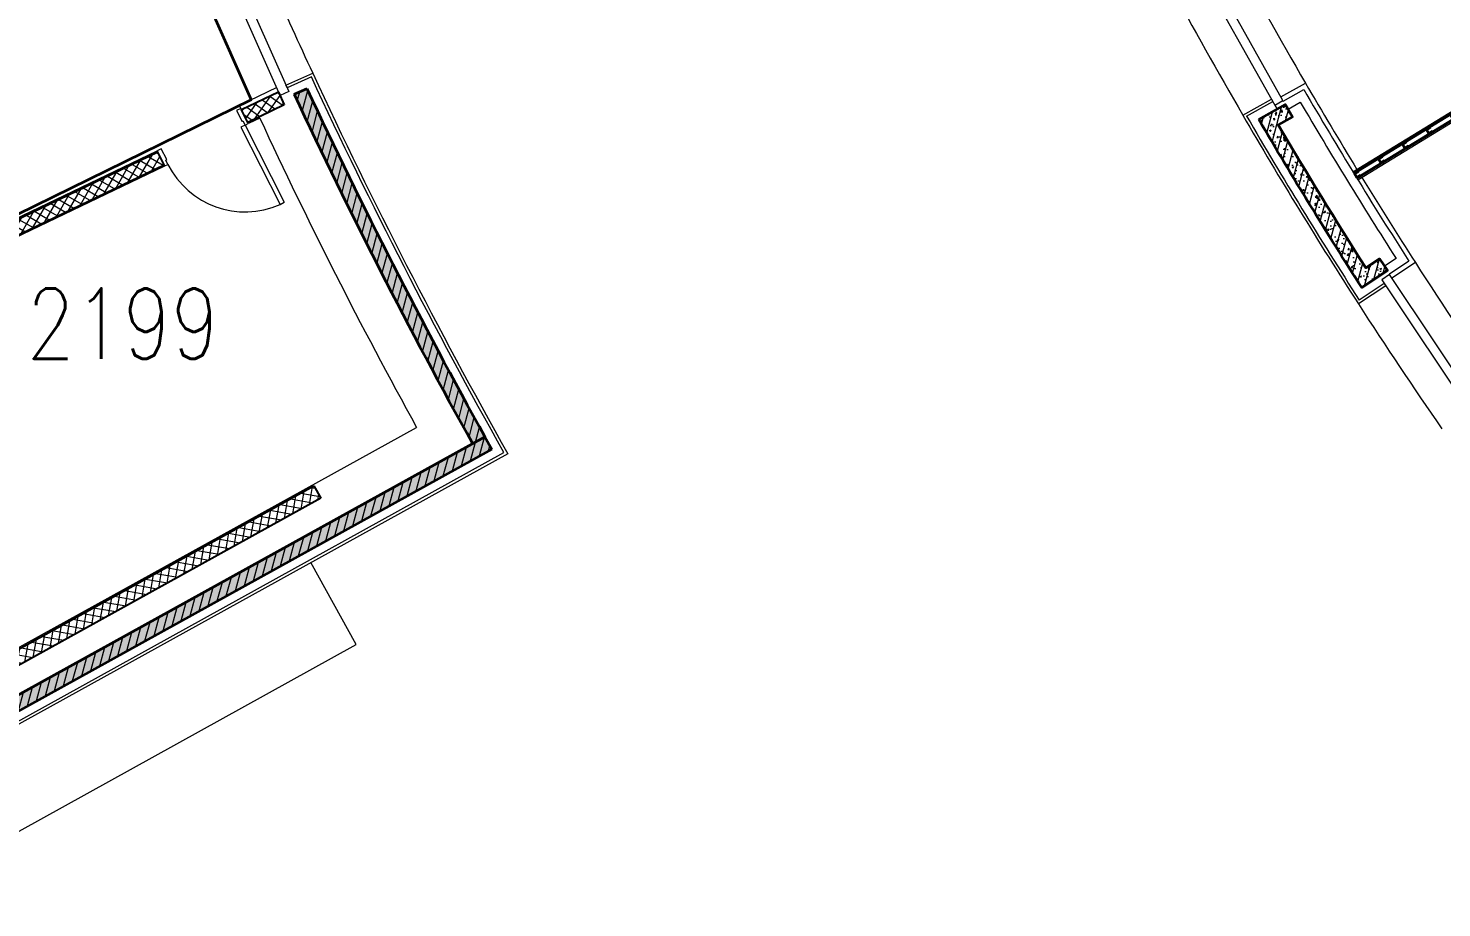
# Model space of a CAD drawing. Header units: inches. Extents: x 342932 to 557958, y 80625 to 242727.
# Drawn here: x 361303 to 376384, y 135378 to 144757 of the extents above; entities that cross this region are included whole.
import ezdxf
from ezdxf.enums import TextEntityAlignment as Align

# ---------------------------------------------------------------- set-up
doc = ezdxf.new("R2010")
doc.units = ezdxf.units.IN
doc.header["$MEASUREMENT"] = 0
for name, color, linetype, lineweight in [('First Floor$0$A-G2-G-Building-Elements-Below', 251, 'Continuous', 13), ('First Floor$0$A-G250-G-Walls-Low-Level', 251, 'Continuous', 15), ('First Floor$0$A-G250-G-Walls-Precast-Concrete', 251, 'Continuous', 35), ('First Floor$0$A-G250-M-Walls-Blockwork', 7, 'Continuous', 25), ('First Floor$0$A-G250-M-Walls-Plasterboard-Partition', 7, 'Continuous', 9), ('First Floor$0$A-G252-H-Internal-Walls', 251, 'Continuous', 9), ('First Floor$0$A-G262-H-Precast-Panel', 251, 'Continuous', 5), ('First Floor$0$A-G312-M-Wall-Cladding-Panel', 7, 'Continuous', 9), ('First Floor$0$A-G312-M-Wall-Finish-Plaster', 7, 'Continuous', 15), ('First Floor$0$A-G321-M-Window', 251, 'Continuous', 9), ('First Floor$0$A-G322-M-Door', 251, 'Continuous', 15), ('First Floor$0$Z-Z001-S-Room-Name-Identification-250', 7, 'Continuous', 15)]:
    doc.layers.add(name, color=color, linetype=linetype, lineweight=lineweight)
doc.styles.add('First Floor$0$Tag-RomanS', font='romans.shx', dxfattribs={"width": 0.8})
pattern_1 = [(50, (361382.11, 239676.52), (182.18467, -15.93909), [19.05, -209.55]), (355, (361382.11, 239676.52), (-35.24283, 191.05664), [15.24, -167.64]), (100.451, (361397.3, 239675.2), (146.9425, 175.1167), [16.19, -178.09]), (46.1842, (361382.11, 239727.32), (271.07904, -42.04233), [28.575, -314.325]), (96.6356, (361404.7, 239723.82), (237.40423, 247.42556), [24.285, -267.135]), (351.184, (361382.1, 239727.32), (237.4046, 247.4251), [22.86, -251.46]), (21, (361407.51, 239714.62), (151.61488, -102.26552), [19.05, -209.55]), (326, (361407.51, 239714.62), (61.80203, 184.18797), [15.24, -167.64]), (71.4514, (361420.15, 239706.1), (213.4165, 81.92286), [16.19, -178.09]), (37.5, (361382.114, 239676.52), (3.088603, 84.55504), [0, -165.608, 0, -170.18, 0, -168.275]), (7.5, (361382.11, 239676.52), (66.81966, 100.180575), [0, -97.028, 0, -161.798, 0, -64.135]), (327.5, (361325.47, 239676.52), (135.590595, -5.728744), [0, -63.5, 0, -198.12, 0, -262.89]), (317.5, (361300.07, 239676.52), (148.12918, 25.42649), [0, -82.55, 0, -131.572, 0, -186.69])]
pattern_2 = [(75, (361382.11, 239676.52), (-76.67036, 20.54376), [])]

# ---------------------------------------------------------------- blocks, each defined once
blk = doc.blocks.new('First Floor$0$Part Frame3')
at = {"extrusion": (-4.90887e-13, -3.28e-13, -1)}
for p, q in [((0, 100), (6015, 100)), ((0, 0), (6015, 0))]:
    blk.add_line(p, q, dxfattribs=at)
for p, q in [((0, 100), (0, 0)), ((6015, 100), (6015, 0))]:
    blk.add_line(p, q)
at = {"extrusion": (-4.90887e-13, -2.8924e-12, -1)}
for p, q in [((0, 87), (6015, 87, 0)), ((0, 75), (6015, 75, 0)), ((6015, 25, 0), (0, 25)), ((6015, 12, 0), (0, 12))]:
    blk.add_line(p, q, dxfattribs=at)
at = {"extrusion": (-4.90887e-13, -3.28e-13, -1), "elevation": 0}
for points in [[(0, 25), (0, 75), (-50, 75), (-50, 65), (-10, 65), (-10, 35), (-50, 35), (-50, 25)], [(-300, 25), (-300, 75), (-350, 75), (-350, 65), (-310, 65), (-310, 35), (-350, 35), (-350, 25)], [(-600, 25), (-600, 75), (-650, 75), (-650, 65), (-610, 65), (-610, 35), (-650, 35), (-650, 25)], [(-900, 25), (-900, 75), (-950, 75), (-950, 65), (-910, 65), (-910, 35), (-950, 35), (-950, 25)], [(-1200, 25), (-1200, 75), (-1250, 75), (-1250, 65), (-1210, 65), (-1210, 35), (-1250, 35), (-1250, 25)], [(-1500, 25), (-1500, 75), (-1550, 75), (-1550, 65), (-1510, 65), (-1510, 35), (-1550, 35), (-1550, 25)], [(-1800, 25), (-1800, 75), (-1850, 75), (-1850, 65), (-1810, 65), (-1810, 35), (-1850, 35), (-1850, 25)], [(-2100, 25), (-2100, 75), (-2150, 75), (-2150, 65), (-2110, 65), (-2110, 35), (-2150, 35), (-2150, 25)], [(-2400, 25), (-2400, 75), (-2450, 75), (-2450, 65), (-2410, 65), (-2410, 35), (-2450, 35), (-2450, 25)], [(-2700, 25), (-2700, 75), (-2750, 75), (-2750, 65), (-2710, 65), (-2710, 35), (-2750, 35), (-2750, 25)], [(-3000, 25), (-3000, 75), (-3050, 75), (-3050, 65), (-3010, 65), (-3010, 35), (-3050, 35), (-3050, 25)]]:
    blk.add_lwpolyline(points, close=True, dxfattribs=at)
at = {"extrusion": (4.90887e-13, -3.28e-13, -1), "elevation": 0}
for points in [[(-3315, 25), (-3315, 75), (-3265, 75), (-3265, 65), (-3305, 65), (-3305, 35), (-3265, 35), (-3265, 25)], [(-3615, 25), (-3615, 75), (-3565, 75), (-3565, 65), (-3605, 65), (-3605, 35), (-3565, 35), (-3565, 25)], [(-3915, 25), (-3915, 75), (-3865, 75), (-3865, 65), (-3905, 65), (-3905, 35), (-3865, 35), (-3865, 25)], [(-4215, 25), (-4215, 75), (-4165, 75), (-4165, 65), (-4205, 65), (-4205, 35), (-4165, 35), (-4165, 25)], [(-4515, 25), (-4515, 75), (-4465, 75), (-4465, 65), (-4505, 65), (-4505, 35), (-4465, 35), (-4465, 25)], [(-4815, 25), (-4815, 75), (-4765, 75), (-4765, 65), (-4805, 65), (-4805, 35), (-4765, 35), (-4765, 25)], [(-5115, 25), (-5115, 75), (-5065, 75), (-5065, 65), (-5105, 65), (-5105, 35), (-5065, 35), (-5065, 25)], [(-5415, 25), (-5415, 75), (-5365, 75), (-5365, 65), (-5405, 65), (-5405, 35), (-5365, 35), (-5365, 25)], [(-5715, 25), (-5715, 75), (-5665, 75), (-5665, 65), (-5705, 65), (-5705, 35), (-5665, 35), (-5665, 25)], [(-6015, 25), (-6015, 75), (-5965, 75), (-5965, 65), (-6005, 65), (-6005, 35), (-5965, 35), (-5965, 25)]]:
    blk.add_lwpolyline(points, close=True, dxfattribs=at)
blk = doc.blocks.new('First Floor$0$tag-roomname')
at = {"lineweight": 18, "ltscale": 0.01, "style": 'First Floor$0$Tag-RomanS', "width": 0.8}
blk.add_attdef('ROOM_NO_2', text='', height=3, dxfattribs=at).set_placement((0, 1.612), align=Align.MIDDLE_CENTER)
at = {"linetype": 'ByBlock', "lineweight": 15, "ltscale": 0.01, "style": 'First Floor$0$Tag-RomanS', "width": 0.8, "flags": 1}
for tag, p in [('ROOM_NAME_1', (0, -2.288)), ('ROOM_NAME_2', (0, -5.744))]:
    blk.add_attdef(tag, text='', height=2.5, dxfattribs=at).set_placement(p, align=Align.MIDDLE_CENTER)
blk = doc.blocks.new('First Floor$0$A$C78E5332B')
at = {"layer": 'First Floor$0$A-G322-M-Door'}
for p, q in [((176, 52), (988, 490)), ((1012, 446), (988, 490)), ((200, 8), (1012, 446)), ((176, 52), (200, 8))]:
    blk.add_line(p, q, dxfattribs=at)
for points in [[(138, 18), (132, 28), (176, 52), (158, 85), (0, 0), (24, -44)], [(565, -775), (451, -836), (475, -880), (633, -795), (615, -761), (571, -785)]]:
    blk.add_lwpolyline(points, close=True, dxfattribs=at)
blk.add_arc((177, 52), 924, 298.3217, 25.2448, dxfattribs=at)

msp = doc.modelspace()

# ---------------------------------------------------------------- hatches: boundary and pattern name
at = {"layer": 'First Floor$0$A-G252-H-Internal-Walls'}
h = msp.add_hatch(dxfattribs=at)
h.set_pattern_fill('ANSI37', color=256, scale=25, angle=105, style=0)
h.set_pattern_definition([(150, (361382.11, 239676.52), (-39.6875, -68.740766), []), (240, (361382.11, 239676.52), (68.740766, -39.6875), [])])
h.paths.add_polyline_path([(354107.5, 149433.6), (354785.3, 150311), (354702.6, 150630.3), (354557.4, 150592.8), (354621.7, 150344.5), (353672.8, 149116.3), (353314.5, 148967.8), (353371.2, 148813.7), (354071, 149103.5), (355111.2, 146327.9), (354400.9, 146061.7), (354454.2, 145917.1), (355165.3, 146183.6), (355736.3, 144659.8), (355020.9, 144391.7), (355072.8, 144251), (355788.9, 144519.4), (357237.3, 140654.4), (358458.6, 141240.7), (358922.4, 140380.1), (359054.4, 140451.3), (358593.9, 141305.7), (362751.7, 143301.7), (362684.1, 143435.7), (357320.2, 140860.6)])
h = msp.add_hatch(dxfattribs=at)
h.set_pattern_fill('ANSI37', color=256, scale=25, angle=10, style=0)
h.set_pattern_definition([(55, (361381.9, 239676.97), (-65.020194, 45.52763), []), (145, (361381.9, 239676.97), (-45.52763, -65.020194), [])])
h.paths.add_polyline_path([(363579.7, 143888.4), (363644.7, 143753.2), (364034.9, 143939), (363974, 144076.2)])
h = msp.add_hatch(dxfattribs=at)
h.set_pattern_fill('ANSI37', color=256, scale=25, angle=125, style=0)
h.set_pattern_definition([(170, (361382.99, 239677.005), (-13.783324, -78.169115), []), (260, (361382.99, 239677.005), (78.169115, -13.783324), [])])
h.paths.add_polyline_path([(364424.8, 139745.5), (364352.2, 139876.7), (359056.8, 136950.1), (359129.4, 136818.8)])
at = {"layer": 'First Floor$0$A-G262-H-Precast-Panel'}
h = msp.add_hatch(dxfattribs=at)
h.set_pattern_fill('AR-CONC', color=256, style=0)
h.set_pattern_definition(pattern_1)
h.paths.add_polyline_path([(364277.1, 144113), (364139.9, 144052.2, 0.0176368), (366044.4, 140326.8), (366175.7, 140399.4, -0.0176261)])
h = msp.add_hatch(dxfattribs=at)
h.set_pattern_fill('ANSI31', color=256, scale=25, angle=30, style=0)
h.set_pattern_definition(pattern_2)
h.paths.add_polyline_path([(364277.1, 144113), (364139.9, 144052.2, 0.0176368), (366044.4, 140326.8), (366175.7, 140399.4, -0.0176261)])
h = msp.add_hatch(dxfattribs=at)
h.set_pattern_fill('AR-CONC', color=256, style=0)
h.set_pattern_definition(pattern_1)
edge = h.paths.add_edge_path()
edge.add_line((374639.9, 143727.7), (374792.7, 143813.2))
edge.add_line((374792.7, 143813.2), (374716.7, 143942.6))
edge.add_line((374716.7, 143942.6), (374433.1, 143783.8))
edge.add_arc((417882.1, 169176.5), 50325, 210.30317, 212.69681)
edge.add_line((375531.6, 141991.3), (375804.3, 142173.5))
edge.add_line((375804.3, 142173.5), (375721, 142298.3))
edge.add_line((375721, 142298.3), (375575.5, 142201))
edge.add_arc((417882.1, 169176.5), 50175, 210.47764, 212.52234, ccw=False)
h = msp.add_hatch(dxfattribs=at)
h.set_pattern_fill('ANSI31', color=256, scale=25, angle=30, style=0)
h.set_pattern_definition(pattern_2)
edge = h.paths.add_edge_path()
edge.add_line((374639.9, 143727.7), (374792.7, 143813.2))
edge.add_line((374792.7, 143813.2), (374716.7, 143942.6))
edge.add_line((374716.7, 143942.6), (374433.1, 143783.8))
edge.add_arc((417882.1, 169176.5), 50325, 210.30317, 212.69681)
edge.add_line((375531.6, 141991.3), (375804.3, 142173.5))
edge.add_line((375804.3, 142173.5), (375721, 142298.3))
edge.add_line((375721, 142298.3), (375575.5, 142201))
edge.add_arc((417882.1, 169176.5), 50175, 210.47764, 212.52234, ccw=False)
h = msp.add_hatch(dxfattribs=at)
h.set_pattern_fill('AR-CONC', color=256, style=0)
h.set_pattern_definition(pattern_1)
h.paths.add_polyline_path([(366248.8, 140268.4), (366175.7, 140399.4), (359392.5, 136650.4), (359307.8, 136803.6), (359176.5, 136731), (359333.7, 136446.6)])
h = msp.add_hatch(dxfattribs=at)
h.set_pattern_fill('ANSI31', color=256, scale=25, angle=30, style=0)
h.set_pattern_definition(pattern_2)
h.paths.add_polyline_path([(366248.8, 140268.4), (366175.7, 140399.4), (359392.5, 136650.4), (359307.8, 136803.6), (359176.5, 136731), (359333.7, 136446.6)])

# ---------------------------------------------------------------- linework, layer by layer
at = {"lineweight": 35}
msp.add_lwpolyline([(360080.3, 153984.7), (360409.6, 152837.1), (361347, 149841.5), (362149.5, 147596.5), (362822.3, 145934.6), (363682.1, 143993), (357328.5, 140881.2), (354297.3, 148969.8), (354825.5, 150223.6), (354719.1, 150634.6), (354243.1, 152474)], close=True, dxfattribs=at)
at = {"layer": 'First Floor$0$A-G2-G-Building-Elements-Below'}
for p, q in [((364802.2, 138183.5), (364318.5, 139058.8)), ((359725.6, 135377.8), (364802.2, 138183.5))]:
    msp.add_line(p, q, dxfattribs=at)
at = {"layer": 'First Floor$0$A-G250-G-Walls-Low-Level'}
for centre, radius, start, end in [((418680.3, 169530.4, 0), 59923.1, 202.916911, 204.924461), ((415922.3, 168286), 57612.5, 202.82774, 204.939637), ((417999.7, 169243.7), 49835.4, 208.29701, 210.20558), ((417882.1, 169176.5), 50450, 208.34141, 210.15859), ((417994.1, 169252.7), 49835.4, 212.79701, 214.70558), ((417882.1, 169176.5), 50450, 212.84141, 214.65859)]:
    msp.add_arc(centre, radius, start, end, dxfattribs=at)
at = {"layer": 'First Floor$0$A-G250-G-Walls-Precast-Concrete'}
for p, q in [((364139.9, 144052.2), (364277.1, 144113)), ((366248.8, 140268.4), (359333.7, 136446.6)), ((359392.5, 136650.4), (366175.7, 140399.4)), ((366175.7, 140399.4), (366248.8, 140268.4))]:
    msp.add_line(p, q, dxfattribs=at)
msp.add_lwpolyline([(374433.1, 143783.8), (374716.7, 143942.6), (374792.7, 143813.2), (374638.5, 143726.8, 0.0070399), (375574, 142200.1), (375721, 142298.3), (375804.3, 142173.5), (375531.6, 141991.3, -0.0104446), (374433.1, 143783.8, -1.1729851)], format="xyb", dxfattribs=at)
for radius, start, end in [(59325, 205.055983, 209.097628), (59175, 205.05886, 209.098057)]:
    msp.add_arc((417882.1, 169176.5), radius, start, end, dxfattribs=at)
at = {"layer": 'First Floor$0$A-G250-M-Walls-Blockwork'}
for p, q in [((363974, 144076.2), (363579.7, 143888.4, 0)), ((363974, 144076.2), (364034.9, 143939, 0)), ((363644.7, 143753.2, 0), (363579.7, 143888.4, 0)), ((364034.9, 143939, 0), (363644.7, 143753.2, 0)), ((362684.1, 143435.7, 0), (357320.2, 140860.6, 0)), ((362751.7, 143301.7, 0), (362684.1, 143435.7, 0)), ((358593.9, 141305.7, 0), (362751.7, 143301.7, 0)), ((364351.3, 139876.3), (364423.9, 139745)), ((364423.9, 139745), (359129.4, 136818.8))]:
    msp.add_line(p, q, dxfattribs=at)
msp.add_lwpolyline([(359129.4, 136818.8), (359056.8, 136950.1), (364351.5, 139876.3)], dxfattribs=at)
at = {"layer": 'First Floor$0$A-G312-M-Wall-Cladding-Panel'}
for p, q in [((374261.1, 143830.7), (374566.5, 144001.7)), ((374302.4, 143819.4), (374581.2, 143975.6)), ((374566.5, 144001.7), (374581.2, 143975.6)), ((375786.4, 142011.2), (375495.3, 141816.7)), ((375769.7, 142036.1), (375504, 141858.6)), ((375769.7, 142036.1), (375786.4, 142011.2))]:
    msp.add_line(p, q, dxfattribs=at)
msp.add_lwpolyline([(366378.4, 140231.5, -0.0190586), (364323.7, 144237.6), (364063.7, 144122.3), (364051.5, 144149.7), (364338.5, 144277, 0.0193114), (366419.4, 140219.9), (359241.9, 136253), (359072.6, 136559.3), (359098.9, 136573.9), (359253.7, 136293.8), (366378.4, 140231.5)], format="xyb", close=True, dxfattribs=at)
msp.add_lwpolyline([(366404.7, 140246), (366404.9, 140246.1)], dxfattribs=at)
for radius, start, end in [(50450, 210.15859, 212.84141), (50420, 210.19323, 212.80677)]:
    msp.add_arc((417882.1, 169176.5), radius, start, end, dxfattribs=at)
at = {"layer": 'First Floor$0$A-G312-M-Wall-Finish-Plaster'}
for p, q in [((363953.8, 144123.4, 0), (363558.1, 143933.5, 0)), ((363579.7, 143888.4, 0), (363558.1, 143933.5, 0)), ((363651.2, 143739.6, 0), (363644.7, 143753.2, 0)), ((363773, 143798.1), (363651.2, 143739.6, 0)), ((357328.5, 140881.2, 0), (362677.4, 143449.1, 0)), ((358614.6, 141298.9, 0), (362758.7, 143288.5, 0)), ((360514.7, 137773.4, 0), (365446.7, 140499.2))]:
    msp.add_line(p, q, dxfattribs=at)
for points in [[(374668.4, 144024.4), (374930.7, 144171.3, 0.0053828), (375479.8, 143251, 0.0052824)], [(374690.4, 143985.2), (374692.9, 143980.8), (374912.2, 144103.6, 0.0107747), (376034.2, 142273), (375825.2, 142133.4), (375828, 142129.2)], [(374744.6, 143895.1), (374875.4, 143968.4, 0.0097907), (375897, 142301.6), (375773.8, 142219.3), (375804.3, 142173.5)], [(375532, 143165.7, 0.0053828), (376102.7, 142258.6), (375852.8, 142091.7)]]:
    msp.add_lwpolyline(points, format="xyb", dxfattribs=at)
msp.add_lwpolyline([(374603.2, 143936.3), (374627.6, 143892.7)], dxfattribs=at)
msp.add_arc((412372.6, 166380.8), 53590.1, 204.92277, 208.87857, dxfattribs=at)
at = {"layer": 'First Floor$0$A-G321-M-Window'}
msp.add_lwpolyline([(363990.3, 144041), (363078.2, 146097.3), (363169.6, 146137.9), (364081.7, 144081.6), (363990.3, 144041)], dxfattribs=at)
for points in [[(374690.4, 143985.2), (373835.4, 145512), (373748.1, 145463.2), (374603.2, 143936.3)], [(376800.1, 140674), (375827.8, 142129.1), (375744.7, 142073.5), (376716.9, 140618.5)]]:
    msp.add_lwpolyline(points, close=True, dxfattribs=at)

# ---------------------------------------------------------------- block references
at = {"layer": 'First Floor$0$A-G250-M-Walls-Plasterboard-Partition', "rotation": 31.499999621634}
msp.add_blockref('First Floor$0$Part Frame3', (375489.5, 143139.7), dxfattribs=at)
at = {"layer": 'First Floor$0$A-G322-M-Door', "rotation": 268.5326554596828}
msp.add_blockref('First Floor$0$A$C78E5332B', (363569.5, 143900.9, 0), dxfattribs=at)
at = {"layer": 'First Floor$0$Z-Z001-S-Room-Name-Identification-250'}
ref = msp.add_blockref('First Floor$0$tag-roomname', (362312.5, 141205.1, 0), dxfattribs=dict(at, xscale=250, yscale=250, zscale=250))
ref.add_attrib('ROOM_NO_2', '2199', dxfattribs={"layer": '0', "lineweight": 18, "ltscale": 0.01, "height": 750, "style": 'First Floor$0$Tag-RomanS', "width": 0.8}).set_placement((362312.5, 141608, 0), align=Align.MIDDLE_CENTER)

doc.saveas('drawing.dxf')
